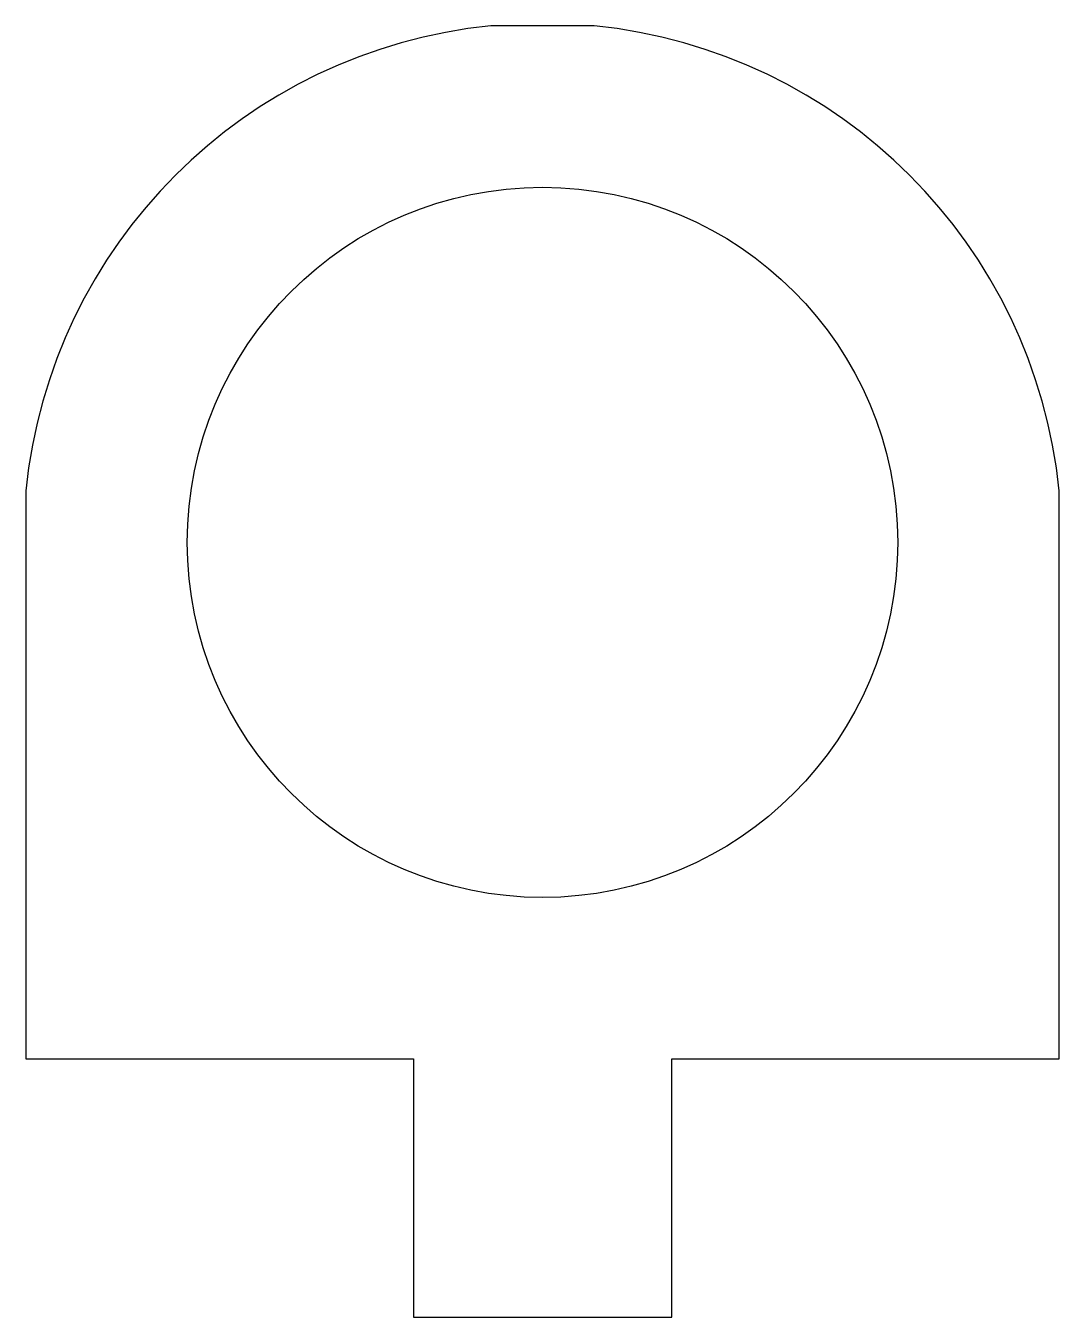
# Model space of a CAD drawing. Header units: inches. Extents: x 2.5 to 3, y -2 to -1.375.
import ezdxf

# ---------------------------------------------------------------- set-up
doc = ezdxf.new("R2010")
doc.units = ezdxf.units.IN
doc.layers.get('0').update_dxf_attribs({"linetype": 'CONTINUOUS'})

msp = doc.modelspace()

# ---------------------------------------------------------------- linework, layer by layer
msp.add_lwpolyline([(3, -1.6, 0.356964), (2.775, -1.375), (2.725, -1.375, 0.356964), (2.5, -1.6), (2.5, -1.875), (2.6875, -1.875), (2.6875, -2), (2.8125, -2), (2.8125, -1.875), (3, -1.875)], format="xyb", close=True)
msp.add_circle((2.75, -1.625), 0.17187)

doc.saveas('drawing.dxf')
